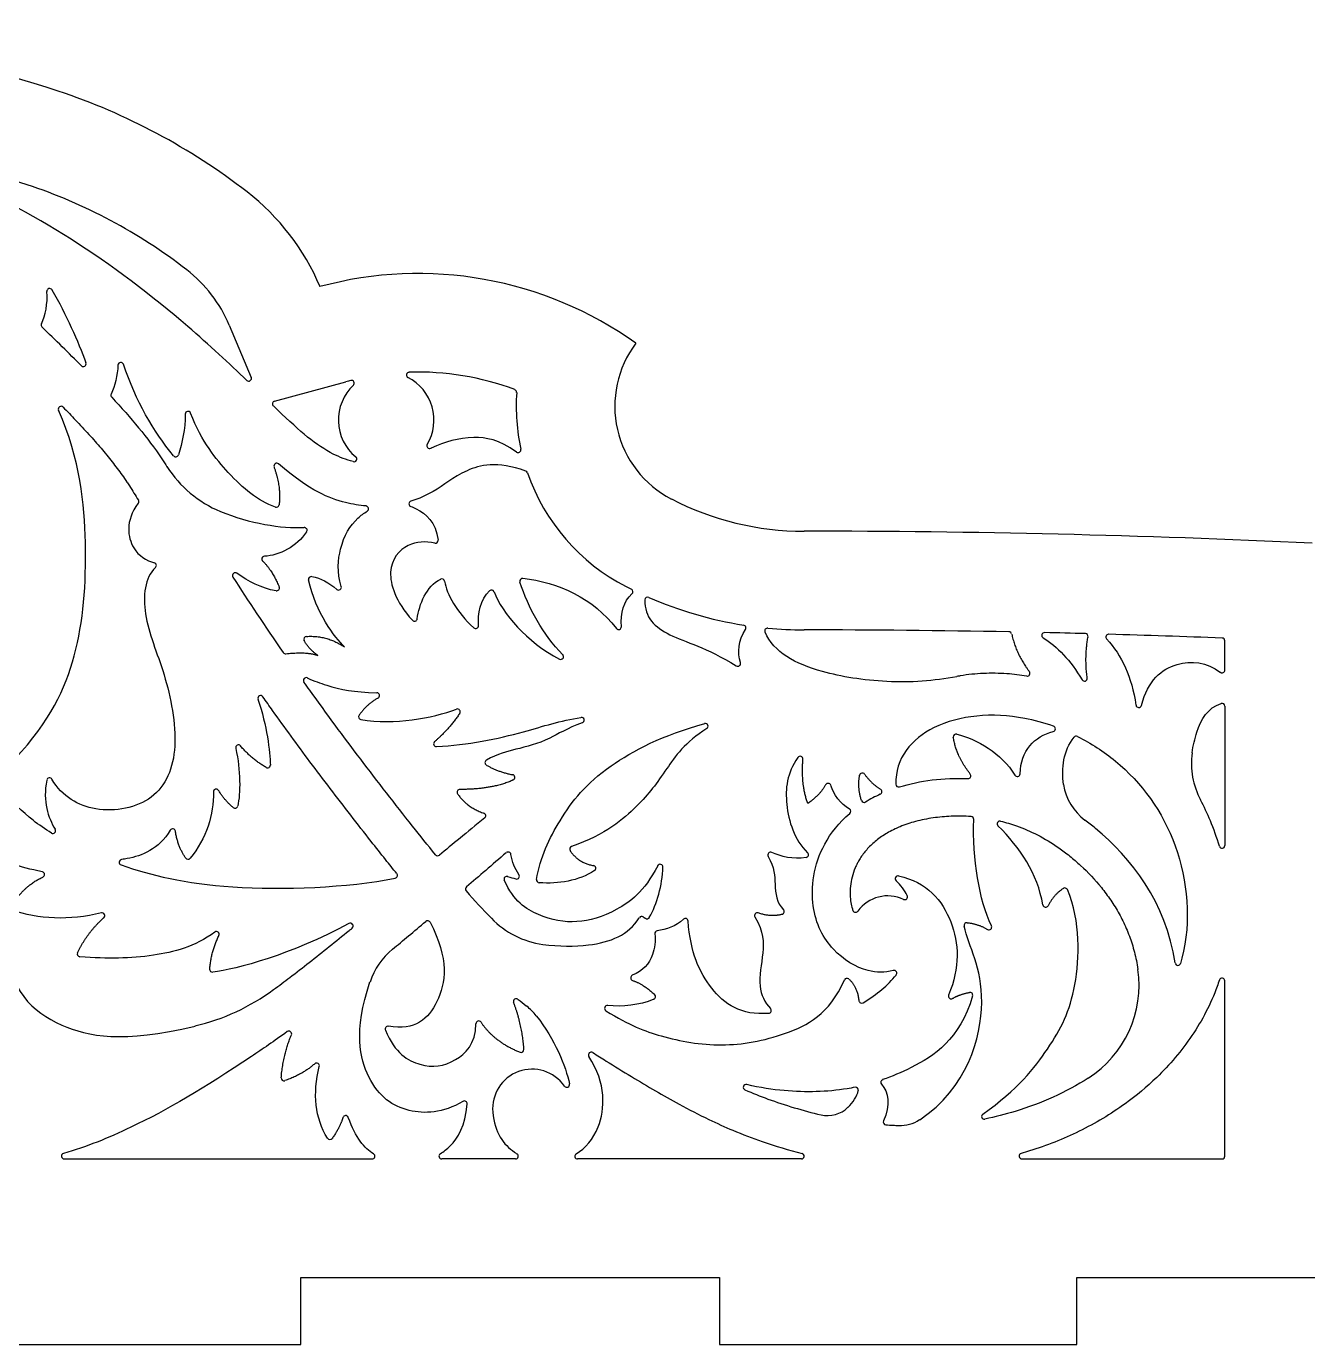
# Model space of a CAD drawing. Header units: millimetres. Extents: x -254 to 403, y -359 to 324.
# Drawn here: x 32.9 to 147.7, y 205.5 to 323.6 of the extents above; entities that cross this region are included whole.
import ezdxf

# ---------------------------------------------------------------- set-up
doc = ezdxf.new("R2010")
doc.units = ezdxf.units.MM
doc.header["$MEASUREMENT"] = 0
doc.layers.add('Layer 03', color=5, linetype='Continuous')

msp = doc.modelspace()

# ---------------------------------------------------------------- linework, layer by layer
at = {"layer": 'Layer 03'}
for p, q in [((51.07, 296.83), (53.05, 292.15)), ((55.13, 290.01), (61.53, 291.75)), ((140.25, 265.93), (140.25, 268.55)), ((140.25, 262.7), (140.25, 250.22)), ((140.25, 222.4), (140.25, 238.1)), ((36.3, 222.15), (63.87, 222.15)), ((76.72, 222.15), (70.11, 222.15)), ((102.32, 222.15), (82.28, 222.15)), ((122.07, 222.15), (140, 222.15)), ((57.5, 205.52), (57.5, 211.52)), ((57.5, 211.52), (95, 211.52)), ((95, 211.52), (95, 205.52)), ((127, 211.52), (171.38, 211.52)), ((127, 205.52), (127, 211.52)), ((25.5, 205.52), (57.5, 205.52)), ((95, 205.52), (127, 205.52))]:
    msp.add_line(p, q, dxfattribs=at)
for centre, radius, start, end in [((0, 210.51), 113.07, 71.5628, 90), ((17.67, 263.51), 57.21, 52.2804, 71.5628), ((0, 210.51), 104.24, 71.5628, 77.6471), ((17.67, 263.51), 48.38, 52.2804, 71.5628), ((39.73, 292.03), 21.15, 22.9345, 52.2804), ((39.73, 292.03), 12.32, 22.9345, 52.2804), ((68, 267.94), 33.51, 54.4311, 105.217), ((34.99, 299.86), 0.249, 29.8406, 184.7158), ((34.47, 296.84), 0.249, 153.8432, 225.989), ((94.97, 289.57), 9.36, 143.0316, 242.6816), ((38.01, 293.36), 0.249, 224.8033, 20.2657), ((41.36, 293.24), 0.249, 18.8406, 176.9269), ((52.82, 292.06), 0.249, 226.285, 22.9345), ((68, 267.94), 24.68, 104.1409, 105.217), ((62.03, 291.63), 0.249, 313.173, 104.1409), ((67.2, 292.35), 0.249, 91.8947, 242.8626), ((65.13, 288.33), 4.28, 329.2809, 62.8626), ((68, 267.94), 24.68, 69.4585, 91.8947), ((40.73, 290.54), 0.249, 154.9901, 223.0223), ((65.13, 288.33), 4.28, 133.173, 230.4353), ((76.57, 290.81), 0.249, 356.1243, 69.4585), ((94.97, 289.57), 18.19, 176.1243, 192.248), ((36.01, 289.31), 0.249, 44.2834, 203.6734), ((55.2, 289.77), 0.249, 105.217, 226.1839), ((47.38, 288.86), 0.249, 21.7833, 180.3165), ((69.02, 286.02), 0.249, 149.2809, 294.5658), ((46.28, 285.28), 0.249, 219.1688, 342.8117), ((62.25, 284.84), 0.249, 254.6719, 50.4353), ((76.95, 285.66), 0.249, 233.7347, 12.248), ((54.31, 289.81), 10.47, 212.713, 247.3835), ((55.33, 284.21), 0.249, 49.2246, 199.0252), ((77.56, 283.51), 0.249, 19.1733, 69.8556), ((94.97, 289.57), 18.19, 199.1733, 242.6816), ((42.73, 281.02), 0.249, 322.9902, 31.271), ((67.42, 280.82), 0.249, 107.394, 249.6521), ((102.56, 304.26), 25.89, 242.6816, 270), ((55.29, 280.76), 0.249, 250.0279, 351.7905), ((63.31, 280.38), 0.249, 301.3297, 84.6551), ((57.8, 278.45), 0.249, 326.7114, 92.4592), ((69.54, 277.53), 0.249, 256.328, 7.2464), ((102.56, -686.53), 964.9, 87.2969, 90), ((44.3, 275.3), 0.249, 312.2519, 74.2754), ((54.24, 275.88), 0.249, 92.1222, 226.0081), ((51.62, 274.4), 0.249, 54.404, 212.4122), ((58.42, 274.06), 0.249, 80.0592, 192.2655), ((70.12, 273.85), 0.249, 9.533, 116.026), ((77.35, 273.9), 0.249, 84.0216, 198.1803), ((55.32, 273.28), 0.249, 260.3113, 22.7858), ((60.87, 273.35), 0.249, 228.4338, 17.2847), ((74.56, 272.86), 0.249, 20.652, 132.4473), ((102.56, 304.26), 34.72, 242.6816, 243.5446), ((86.98, 272.95), 0.249, 310.5579, 63.5446), ((88.55, 272.21), 0.249, 66.3926, 177.6355), ((102.56, 304.26), 34.72, 246.3926, 261.0419), ((67.67, 270.56), 0.249, 221.422, 351.9652), ((73.15, 269.91), 0.249, 228.111, 3.6478), ((85.95, 269.81), 0.249, 217.129, 3.4946), ((97.11, 269.71), 0.249, 324.0323, 81.0419), ((99.29, 269.44), 0.249, 84.6407, 203.3713), ((102.56, 304.26), 34.72, 264.6407, 270), ((102.56, -686.53), 956.06, 88.8998, 90), ((120.91, 269.11), 0.249, 12.6415, 88.8998), ((124.1, 269.04), 0.249, 88.7085, 237.7141), ((102.56, -686.53), 956.06, 88.48981, 88.70853), ((127.75, 268.95), 0.249, 349.3623, 88.4898), ((58, 268.7), 0.249, 93.0636, 205.8301), ((129.84, 268.89), 0.249, 88.3647, 222.8455), ((102.56, -686.53), 956.06, 87.75517, 88.36466), ((140, 268.55), 0.249, 0, 87.7552), ((56.12, 267.64), 0.249, 214.6894, 276.6944), ((80.77, 267.14), 0.249, 242.6387, 44.9072), ((96.62, 266.53), 0.249, 238.4337, 16.6776), ((122.55, 265.64), 0.249, 260.8523, 37.8646), ((140, 265.93), 0.249, 232.2475, 360), ((57.97, 265.01), 0.249, 65.1311, 215.4132), ((111.17, 292.82), 27.92, 267.5708, 280.4941), ((127.68, 265.19), 0.249, 210.4981, 7.361), ((53.89, 263.4), 0.249, 35.1816, 198.5185), ((64.29, 263.65), 0.249, 299.2218, 88.6683), ((71.52, 262.2), 0.249, 327.0789, 110.6696), ((132.54, 262.83), 0.249, 188.7545, 345.6186), ((140, 262.7), 0.249, 0, 106.9779), ((62.91, 261.75), 0.249, 145.4916, 260.935), ((82.62, 261.45), 0.249, 289.7611, 98.4236), ((93.72, 260.9), 0.249, 301.5361, 105.2127), ((116.17, 259.96), 0.249, 74.8035, 189.1603), ((124.82, 260.68), 0.249, 284.3428, 70.5535), ((126.94, 259.77), 0.249, 63.1919, 141.1387), ((51.9, 258.98), 0.249, 39.7893, 192.763), ((69.63, 259.34), 0.249, 130.7694, 272.6847), ((54.51, 257.43), 0.249, 240.2203, 1.6382), ((74.23, 257.65), 0.249, 118.3037, 239.1562), ((102.21, 257.96), 0.249, 355.8041, 145.1595), ((144.15, 257.56), 6.89, 172.0733, 208.1212), ((34.98, 256.04), 0.249, 30.4504, 168.6807), ((76.41, 256.32), 0.249, 295.1688, 79.407), ((107.78, 256.46), 0.249, 35.5507, 169.9646), ((117.25, 256.46), 0.249, 267.4698, 38.1223), ((121.66, 256.65), 0.249, 211.3214, 357.911), ((49.91, 255.02), 0.249, 32.0803, 181.6366), ((71.74, 254.99), 0.249, 90.1049, 212.6886), ((104.71, 255.54), 0.249, 17.7768, 150.8397), ((109.28, 255.05), 0.249, 294.7127, 58.9005), ((111.03, 255.71), 0.249, 182.0261, 287.1876), ((130.59, 256.38), 4.83, 188.2514, 233.5911), ((107.94, 254.33), 0.249, 196.8457, 301.653), ((51.59, 253.81), 0.249, 231.3734, 347.577), ((73.8, 252.88), 0.249, 309.0307, 71.064), ((106.5, 253.28), 0.249, 310.5213, 58.8532), ((117.51, 252.56), 0.249, 358.2118, 85.9641), ((35.28, 251.55), 0.249, 237.9445, 31.626), ((46.01, 251.46), 0.249, 9.0054, 148.7154), ((120.11, 252.16), 0.249, 76.3042, 225.0311), ((69.75, 249.55), 0.249, 219.2045, 309.7359), ((76.06, 249.39), 0.249, 8.4011, 130.8657), ((81.82, 249.9), 0.249, 109.2929, 213.511), ((99.57, 249.37), 0.249, 65.0998, 209.7063), ((102.71, 249.39), 0.249, 279.9864, 45.3656), ((140, 250.22), 0.249, 196.2578, 360), ((41.47, 248.72), 0.249, 96.9427, 250.9911), ((47.38, 249.24), 0.249, 214.9783, 320.449), ((83.66, 248.18), 0.249, 302.4924, 79.7422), ((89.67, 248.29), 0.249, 357.2653, 152.5232), ((34.29, 247.62), 0.249, 292.7244, 78.8082), ((65.89, 247.54), 0.249, 281.4487, 38.9145), ((75.94, 247.21), 0.249, 72.2246, 203.621), ((76.82, 247.47), 0.249, 255.7514, 35.0643), ((78.85, 247.14), 0.249, 171.1895, 265.7899), ((110.98, 247.25), 0.249, 77.8469, 226.3066), ((72.48, 246.32), 0.249, 130.5295, 221.441), ((110.06, 242.39), 3.32, 64.7398, 143.8913), ((111.58, 245.62), 0.249, 244.7398, 26.9306), ((125.92, 246.17), 0.249, 22.8741, 123.3716), ((100.54, 244.3), 0.249, 285.6833, 45.0266), ((107.17, 244.49), 0.249, 200.4973, 323.8913), ((124.2, 244.94), 0.249, 189.4456, 333.5205), ((39.68, 243.94), 0.249, 311.4599, 103.8212), ((61.92, 243.02), 0.249, 309.2545, 118.2203), ((68.85, 243.23), 0.249, 27.7126, 130.0634), ((80.25, 249.23), 7.94, 224.1507, 262.068), ((88.02, 243.62), 0.249, 60.2577, 148.5406), ((88.49, 243.91), 0.249, 234.5045, 329.4148), ((91.93, 243.44), 0.249, 4.2828, 133.2174), ((98.37, 243.95), 0.249, 71.4024, 211.1073), ((117.15, 243.06), 0.249, 83.3245, 191.5242), ((49.93, 242.27), 0.249, 333.9356, 127.004), ((89.45, 242.34), 0.249, 97.5065, 189.3971), ((119.12, 242.92), 0.249, 239.4398, 25.4713), ((69.82, 235.94), 6.47, 129.5324, 161.4759), ((37.71, 240.51), 0.249, 154.2313, 265.5609), ((136.05, 239.73), 0.249, 188.5265, 343.4521), ((49.57, 239.13), 0.249, 175.0728, 276.8988), ((87.28, 238.37), 0.249, 113.9591, 251.7587), ((110.62, 238.78), 0.249, 321.6627, 104.9179), ((122.69, 237.71), 9.88, 302.6441, 8.2617), ((43.56, 252.87), 19.33, 283.286, 306.4674), ((106.4, 238.08), 0.249, 49.125, 156.2985), ((140, 238.1), 0.249, 360, 162.0794), ((76.78, 236.25), 0.249, 51.2218, 200.7581), ((89.01, 236.68), 0.249, 292.5601, 46.2146), ((107.72, 236.35), 0.249, 186.2586, 301.1509), ((115.74, 236.73), 0.249, 157.353, 300.4828), ((117.42, 236.82), 0.249, 343.2943, 100.6772), ((74.64, 231.86), 5.02, 38.2846, 52.1557), ((84.95, 235.64), 0.249, 85.1335, 238.4528), ((99.38, 235.44), 0.249, 275.2635, 44.8275), ((65.29, 233.78), 0.249, 80.8531, 201.9364), ((73.42, 234.26), 0.249, 33.5217, 179.2404), ((56.42, 233.35), 0.249, 337.0642, 125.8499), ((77.22, 231.94), 0.249, 248.5071, 3.8195), ((83.5, 231.47), 0.249, 57.2509, 213.1967), ((58.9, 230.49), 0.249, 346.1546, 131.5867), ((55.98, 229.39), 0.249, 174.9702, 289.5461), ((78.2, 226.66), 3.53, 34.8785, 185.1966), ((109.69, 229.01), 0.249, 109.3059, 222.3084), ((81.31, 228.82), 0.249, 214.8785, 11.2103), ((97.37, 228.57), 0.249, 76.5032, 246.5813), ((107.18, 228.32), 0.249, 347.6112, 101.3916), ((72.13, 227.09), 0.249, 355.6268, 120.3952), ((104.67, 228.65), 2.61, 256.9792, 313.9771), ((61.5, 225.79), 0.249, 19.557, 163.1613), ((109.91, 225.46), 0.249, 155.5536, 265.7168), ((111.17, 228.28), 3.14, 267.5881, 303.6841), ((118.71, 225.97), 0.249, 124.8196, 281.3815), ((60.09, 224.13), 0.249, 211.8739, 324.9924), ((36.3, 222.4), 0.249, 105.8348, 270), ((63.87, 222.4), 0.249, 270, 58.4655), ((70.11, 222.4), 0.249, 121.0123, 270), ((76.72, 222.4), 0.249, 270, 58.3321), ((82.28, 222.4), 0.249, 121.4246, 270), ((102.32, 222.4), 0.249, 270, 75.8392), ((122.07, 222.4), 0.249, 105.8483, 270), ((140, 222.4), 0.249, 270, 0)]:
    msp.add_arc(centre, radius, start, end, dxfattribs=at)
for points, knots in [([(52.65, 291.88), (51.08, 293.37), (46.35, 297.81), (36.9, 304.97), (28.19, 309.45), (23.49, 311.37), (22.16, 311.86)], [464.744344, 464.744344, 464.744344, 464.744344, 469.767958, 478.059149, 486.35034, 489.721095, 489.721095, 489.721095, 489.721095]), ([(36.19, 289.49), (36.57, 289.1), (37.35, 288.29), (38.49, 287.07), (39.59, 285.82), (40.58, 284.61), (41.34, 283.59), (41.85, 282.87), (42.2, 282.34), (42.54, 281.8), (42.81, 281.37), (42.94, 281.15)], [1062.286489, 1062.286489, 1062.286489, 1062.286489, 1063.898378, 1065.673692, 1067.329295, 1068.897143, 1070.408947, 1071.155837, 1071.54752, 1072.32776, 1073.079782, 1073.079782, 1073.079782, 1073.079782]), ([(40.55, 290.37), (42.29, 288.5), (43.92, 286.57), (45.35, 284.39), (45.5, 284.15)], [1050.98462, 1050.98462, 1050.98462, 1050.98462, 1060.358718, 1061.487931, 1061.487931, 1061.487931, 1061.487931]), ([(62.18, 284.6), (61.57, 284.76), (59.35, 285.62), (57.4, 287.32), (55.16, 289.47), (55.03, 289.59)], [174.295406, 174.295406, 174.295406, 174.295406, 177.384777, 185.675969, 186.182456, 186.182456, 186.182456, 186.182456]), ([(31.91, 258.01), (35.05, 261.37), (37.77, 267.18), (38.51, 276.51), (37.75, 284.74), (35.79, 289.21)], [1027.372091, 1027.372091, 1027.372091, 1027.372091, 1038.869037, 1050.751873, 1061.591019, 1061.591019, 1061.591019, 1061.591019]), ([(55.21, 280.52), (53.59, 281.11), (51.29, 283.06), (48.65, 286.34), (47.61, 288.95)], [1019.352538, 1019.352538, 1019.352538, 1019.352538, 1026.245304, 1032.041227, 1032.041227, 1032.041227, 1032.041227]), ([(76.8, 285.46), (75.24, 286.6), (72.44, 287.01), (70.38, 286.36), (69.14, 285.8), (69.13, 285.79)], [271.864198, 271.864198, 271.864198, 271.864198, 278.05913, 286.350321, 286.462752, 286.462752, 286.462752, 286.462752]), ([(77.64, 283.75), (75.05, 284.7), (71.75, 283.84), (69.9, 282.09), (68.07, 281.28), (67.35, 281.06)], [661.983464, 661.983464, 661.983464, 661.983464, 666.749088, 672.180704, 675.365207, 675.365207, 675.365207, 675.365207]), ([(63.33, 280.63), (62.75, 280.68), (60.76, 281.02), (58.34, 281.94), (55.49, 284.4)], [1125.496275, 1125.496275, 1125.496275, 1125.496275, 1127.702678, 1132.701447, 1132.701447, 1132.701447, 1132.701447]), ([(42.93, 280.87), (41.72, 279.28), (42.19, 276.59), (43.64, 275.74), (44.37, 275.54)], [1073.377713, 1073.377713, 1073.377713, 1073.377713, 1077.22663, 1080.427127, 1080.427127, 1080.427127, 1080.427127]), ([(61.1, 273.42), (60.71, 274.7), (60.95, 277.34), (62.1, 279.2), (63.14, 279.99), (63.44, 280.17)], [1116.928438, 1116.928438, 1116.928438, 1116.928438, 1119.76238, 1123.502667, 1124.8709, 1124.8709, 1124.8709, 1124.8709]), ([(67.33, 280.59), (67.49, 280.53), (68.53, 280.08), (69.58, 279.21), (69.79, 277.56)], [675.985926, 675.985926, 675.985926, 675.985926, 676.633803, 680.121617, 680.121617, 680.121617, 680.121617]), ([(69.48, 277.29), (68.68, 277.49), (66.88, 277.39), (64.96, 275.16), (65.95, 272.13), (67.48, 270.39)], [680.60559, 680.60559, 680.60559, 680.60559, 684.146775, 688.195195, 691.950436, 691.950436, 691.950436, 691.950436]), ([(44.47, 275.11), (43.49, 274.22), (43.17, 270.65), (45.39, 265.87), (46.77, 258.74), (44.7, 253.95), (39.16, 252.87), (36.12, 254.59), (35.19, 256.16)], [1080.959555, 1080.959555, 1080.959555, 1080.959555, 1086.151652, 1092.021548, 1097.891444, 1103.76134, 1109.631235, 1114.894214, 1114.894214, 1114.894214, 1114.894214]), ([(88.31, 272.22), (88.24, 270.65), (90.27, 268.79), (93.79, 267.98), (96.49, 266.32)], [-106.684842, -106.684842, -106.684842, -106.684842, -101.072158, -95.023946, -95.023946, -95.023946, -95.023946]), ([(109.99, 264.92), (107.83, 265.02), (103.09, 265.78), (99.85, 267.52), (99.07, 269.34)], [421.361284, 421.361284, 421.361284, 421.361284, 426.937463, 435.06324, 435.06324, 435.06324, 435.06324]), ([(122.51, 265.39), (121.92, 265.49), (120.63, 265.64), (118.63, 265.67), (117.14, 265.52), (116.36, 265.38), (116.26, 265.36)], [461.73269, 461.73269, 461.73269, 461.73269, 463.541106, 465.645019, 467.736756, 468.040331, 468.040331, 468.040331, 468.040331]), ([(132.78, 262.77), (133.36, 265.01), (135.65, 266.92), (138.63, 266.68), (139.85, 265.73)], [-2540.113555, -2540.113555, -2540.113555, -2540.113555, -2534.832801, -2530.147259, -2530.147259, -2530.147259, -2530.147259]), ([(69.55, 249.39), (68.86, 250.24), (65.06, 255), (61.12, 260.16), (57.94, 264.62), (57.77, 264.86)], [711.918528, 711.918528, 711.918528, 711.918528, 714.491503, 726.182908, 726.851802, 726.851802, 726.851802, 726.851802]), ([(58.07, 265.23), (58.66, 264.96), (60.54, 264.3), (62.25, 263.95), (64.29, 263.9)], [727.507532, 727.507532, 727.507532, 727.507532, 729.637994, 734.412932, 734.412932, 734.412932, 734.412932]), ([(66.08, 247.7), (65.75, 248.12), (64.98, 249.08), (63.6, 250.82), (61.33, 253.73), (58.36, 257.62), (55.77, 261.18), (54.38, 263.13), (54.09, 263.54)], [611.248336, 611.248336, 611.248336, 611.248336, 612.864397, 614.946931, 617.938568, 623.99006, 629.685444, 631.199985, 631.199985, 631.199985, 631.199985]), ([(124.9, 260.91), (124.05, 261.21), (120.3, 262.23), (113.81, 261.67), (110.7, 258.04), (110.79, 255.7)], [405.34716, 405.34716, 405.34716, 405.34716, 408.832949, 420.524355, 431.082177, 431.082177, 431.082177, 431.082177]), ([(137.32, 258.52), (137.41, 259.16), (137.83, 260.97), (138.71, 262.57), (139.93, 262.94)], [221.693601, 221.693601, 221.693601, 221.693601, 223.760172, 227.706007, 227.706007, 227.706007, 227.706007]), ([(69.64, 259.09), (72.44, 259.22), (77.2, 260.21), (80.73, 261.42), (82.58, 261.69)], [751.47747, 751.47747, 751.47747, 751.47747, 759.115877, 765.008214, 765.008214, 765.008214, 765.008214]), ([(82.7, 261.21), (81.31, 260.71), (79.4, 259.47), (76.77, 258.85), (75.15, 258.43), (74.11, 257.87)], [765.744143, 765.744143, 765.744143, 765.744143, 768.558165, 772.657578, 776.340758, 776.340758, 776.340758, 776.340758]), ([(78.6, 247.18), (78.9, 249.13), (80.77, 252.96), (84.03, 257.03), (89.92, 260.13), (93.66, 261.14)], [383.090146, 383.090146, 383.090146, 383.090146, 390.314575, 398.736396, 405.914114, 405.914114, 405.914114, 405.914114]), ([(93.85, 260.69), (91.89, 259.49), (89.86, 256.48), (88.07, 254.01), (84.79, 251.2), (81.74, 250.13)], [355.733511, 355.733511, 355.733511, 355.733511, 360.749316, 367.118014, 373.294476, 373.294476, 373.294476, 373.294476]), ([(127.06, 259.99), (128.26, 259.38), (131.98, 256.97), (136.55, 250.74), (137.29, 243.27), (136.33, 239.81), (136.28, 239.66)], [327.051364, 327.051364, 327.051364, 327.051364, 332.232641, 343.924046, 355.615451, 356.156774, 356.156774, 356.156774, 356.156774]), ([(35.15, 251.33), (34.58, 251.69), (31.99, 253.49), (29.85, 255.98), (28.9, 258.19)], [1120.093297, 1120.093297, 1120.093297, 1120.093297, 1122.78515, 1132.889866, 1132.889866, 1132.889866, 1132.889866]), ([(102, 258.1), (101.02, 256.69), (100.7, 253.9), (101.68, 250.76), (102.88, 249.57)], [1250.942633, 1250.942633, 1250.942633, 1250.942633, 1255.69567, 1260.751906, 1260.751906, 1260.751906, 1260.751906]), ([(139.76, 250.15), (139.53, 250.93), (139.04, 252.35), (138.39, 253.71), (138.07, 254.31)], [212.820245, 212.820245, 212.820245, 212.820245, 215.259328, 217.338812, 217.338812, 217.338812, 217.338812]), ([(110.55, 239.02), (109.8, 238.82), (107.93, 238.86), (104.99, 240.64), (102.91, 244.42), (103.54, 249.58), (105.7, 252.27), (106.66, 253.09)], [1206.696541, 1206.696541, 1206.696541, 1206.696541, 1211.950675, 1219.788246, 1227.625817, 1235.463388, 1239.651976, 1239.651976, 1239.651976, 1239.651976]), ([(117.53, 252.81), (116.93, 252.85), (115.79, 252.87), (114.12, 252.72), (112.59, 252.41), (111.46, 252.04), (110.66, 251.69), (109.97, 251.33), (109.16, 250.8), (108.34, 250.07), (107.8, 249.42), (107.49, 248.92), (107.3, 248.57), (107.07, 248.09), (106.85, 247.41), (106.7, 246.59), (106.67, 245.82), (106.73, 245.14), (106.84, 244.68), (106.92, 244.45), (106.94, 244.41)], [854.988741, 854.988741, 854.988741, 854.988741, 856.792706, 858.40862, 860.030993, 861.503599, 861.994152, 862.640981, 863.840047, 864.927895, 865.918514, 866.3806, 866.687809, 867.127862, 867.995298, 868.835439, 869.620356, 870.30718, 870.882821, 871.037411, 871.037411, 871.037411, 871.037411]), ([(45.8, 251.59), (44.76, 249.89), (43.02, 249.2), (41.6, 248.99), (41.44, 248.97)], [585.040478, 585.040478, 585.040478, 585.040478, 589.330915, 589.89836, 589.89836, 589.89836, 589.89836]), ([(120.17, 252.41), (120.65, 252.29), (121.77, 251.95), (123.54, 251.19), (125.11, 250.23), (126.38, 249.27), (127.7, 248.14), (128.94, 246.82), (130.05, 245.33), (130.8, 244.11), (131.45, 242.8), (131.97, 241.4), (132.29, 240.16), (132.43, 239.39), (132.46, 239.13)], [471.222447, 471.222447, 471.222447, 471.222447, 472.708142, 474.762782, 477.01165, 478.236255, 479.532354, 482.260365, 483.671297, 485.107116, 486.56981, 488.068489, 489.618524, 490.417558, 490.417558, 490.417558, 490.417558]), ([(135.8, 239.7), (134.99, 245.12), (131.53, 249.53), (128.04, 252.26), (127.72, 252.49)], [356.832765, 356.832765, 356.832765, 356.832765, 364.189647, 364.9196, 364.9196, 364.9196, 364.9196]), ([(99.35, 249.25), (99.92, 248.25), (99.93, 246.64), (100.09, 245.1), (100.72, 244.47)], [1264.951309, 1264.951309, 1264.951309, 1264.951309, 1267.628683, 1270.680293, 1270.680293, 1270.680293, 1270.680293]), ([(41.39, 248.48), (44.04, 247.57), (50.3, 246.01), (61.7, 246.44), (65.94, 247.3)], [590.570522, 590.570522, 590.570522, 590.570522, 600.425592, 610.735795, 610.735795, 610.735795, 610.735795]), ([(89.45, 248.41), (88.23, 246.05), (85.5, 244.1), (82.22, 243.14), (78.91, 243.69), (76.52, 245.25), (75.71, 247.11)], [415.249074, 415.249074, 415.249074, 415.249074, 419.569145, 424.438709, 429.308273, 433.787281, 433.787281, 433.787281, 433.787281]), ([(111.03, 247.5), (113.57, 246.95), (116.33, 243.66), (116.54, 239.32), (115.51, 236.83)], [785.647699, 785.647699, 785.647699, 785.647699, 793.084695, 800.440618, 800.440618, 800.440618, 800.440618]), ([(118.56, 226.17), (121.7, 228.35), (124.9, 232.47), (127.12, 236.79), (127.36, 243.41), (126.15, 246.27)], [433.537835, 433.537835, 433.537835, 433.537835, 441.37702, 450.0015, 458.367337, 458.367337, 458.367337, 458.367337]), ([(69.07, 243.35), (70.79, 240.07), (70.15, 235.73), (67.73, 233.64), (65.33, 234.03)], [826.579896, 826.579896, 826.579896, 826.579896, 833.710611, 840.636288, 840.636288, 840.636288, 840.636288]), ([(79.16, 241.37), (80.62, 241.17), (84.19, 241.14), (86.86, 242.21), (87.8, 243.75)], [447.713937, 447.713937, 447.713937, 447.713937, 451.717029, 458.000736, 458.000736, 458.000736, 458.000736]), ([(99.41, 235.19), (96.89, 234.96), (93.93, 237.12), (92.39, 240.63), (92.18, 243.46)], [1284.062512, 1284.062512, 1284.062512, 1284.062512, 1290.683798, 1297.337094, 1297.337094, 1297.337094, 1297.337094]), ([(98.16, 243.82), (98.96, 242.5), (98.97, 240.42), (98.31, 237.75), (99.02, 236.16), (99.56, 235.61)], [1274.227668, 1274.227668, 1274.227668, 1274.227668, 1277.213777, 1280.684049, 1283.497182, 1283.497182, 1283.497182, 1283.497182]), ([(49.78, 242.47), (47.99, 241.12), (43.81, 240.11), (40.25, 240.06), (37.69, 240.26)], [1189.843471, 1189.843471, 1189.843471, 1189.843471, 1195.853074, 1202.977391, 1202.977391, 1202.977391, 1202.977391]), ([(55.05, 237.32), (55.54, 237.68), (56.61, 238.48), (58.87, 240.23), (60.72, 241.71), (61.99, 242.75), (62.08, 242.83)], [1162.136312, 1162.136312, 1162.136312, 1162.136312, 1163.958643, 1166.157955, 1170.74046, 1171.095414, 1171.095414, 1171.095414, 1171.095414]), ([(89.2, 242.3), (89.3, 241.67), (88.98, 239.89), (88.17, 239.04), (87.18, 238.6)], [1300.950495, 1300.950495, 1300.950495, 1300.950495, 1303.000847, 1306.415799, 1306.415799, 1306.415799, 1306.415799]), ([(112.92, 225.66), (117.18, 228.51), (119.72, 237.56), (117.29, 241.15), (116.91, 243.01)], [821.318584, 821.318584, 821.318584, 821.318584, 831.524545, 841.821593, 841.821593, 841.821593, 841.821593]), ([(30.84, 241.75), (31.45, 237.18), (35.03, 233.76), (41.45, 232.51), (48.01, 234.05)], [1129.107874, 1129.107874, 1129.107874, 1129.107874, 1142.559657, 1154.284287, 1154.284287, 1154.284287, 1154.284287]), ([(72.01, 227.3), (70.19, 226.24), (66.83, 226.08), (63.43, 228.42), (62.19, 233.54), (63.68, 238)], [903.638201, 903.638201, 903.638201, 903.638201, 910.569095, 918.004213, 924.58217, 924.58217, 924.58217, 924.58217]), ([(84.82, 235.42), (86.92, 234.13), (89.86, 232.96), (95.15, 232.04), (100.77, 233.04), (104.82, 235.1), (106.18, 238.18)], [1314.847686, 1314.847686, 1314.847686, 1314.847686, 1320.566657, 1327.127261, 1333.687865, 1340.053876, 1340.053876, 1340.053876, 1340.053876]), ([(139.76, 238.18), (139.7, 237.99), (139.36, 237), (138.61, 235.3), (137.34, 233.17), (135.85, 231.21), (133.89, 229.12), (131.09, 226.79), (127.27, 224.52), (124.04, 223.24), (122.26, 222.71), (122.01, 222.64)], [312.978384, 312.978384, 312.978384, 312.978384, 313.588947, 316.099155, 318.581535, 321.050263, 323.50297, 327.195021, 332.013218, 336.818205, 337.617907, 337.617907, 337.617907, 337.617907]), ([(76.94, 236.44), (77.18, 236.25), (77.44, 236.05), (77.7, 235.84), (77.72, 235.83)], [864.748867, 864.748867, 864.748867, 864.748867, 865.671228, 865.751958, 865.751958, 865.751958, 865.751958]), ([(117.66, 236.75), (116.49, 232.83), (113.17, 230.7), (110.42, 229.53), (109.6, 229.25)], [803.229934, 803.229934, 803.229934, 803.229934, 810.184177, 813.256096, 813.256096, 813.256096, 813.256096]), ([(65.06, 233.69), (65.91, 231.6), (68.35, 230.2), (71.15, 230.52), (73.15, 232.45), (73.17, 234.26)], [841.164613, 841.164613, 841.164613, 841.164613, 845.436081, 849.981434, 853.79501, 853.79501, 853.79501, 853.79501]), ([(56.27, 233.55), (55.09, 232.7), (49.61, 228.93), (43.43, 225.32), (38.25, 223.21), (36.24, 222.64)], [569.662191, 569.662191, 569.662191, 569.662191, 572.090445, 582.574742, 589.113073, 589.113073, 589.113073, 589.113073]), ([(83.63, 231.68), (84.03, 231.42), (85.18, 230.7), (87.05, 229.55), (89.22, 228.25), (91.53, 226.95), (93.83, 225.76), (96.32, 224.63), (99.09, 223.57), (101.18, 222.95), (102.38, 222.64)], [469.075041, 469.075041, 469.075041, 469.075041, 470.502297, 473.166122, 475.687247, 478.12408, 481.138394, 483.513307, 486.336592, 490.067343, 490.067343, 490.067343, 490.067343]), ([(82.15, 222.61), (82.96, 223.11), (84.65, 224.95), (84.87, 228.92), (83.29, 231.33)], [458.44307, 458.44307, 458.44307, 458.44307, 462.62324, 468.394599, 468.394599, 468.394599, 468.394599]), ([(128.02, 229.39), (126.01, 228.11), (122.95, 226.73), (119.67, 225.91), (118.76, 225.72)], [501.776611, 501.776611, 501.776611, 501.776611, 509.627244, 512.633791, 512.633791, 512.633791, 512.633791]), ([(97.27, 228.34), (97.95, 228.05), (100.13, 227.17), (102.46, 226.48), (104.08, 226.1)], [188.787752, 188.787752, 188.787752, 188.787752, 191.102534, 196.180671, 196.180671, 196.180671, 196.180671]), ([(107.13, 228.57), (106.9, 228.52), (104.84, 228.15), (101.73, 228.07), (98.63, 228.52), (97.43, 228.81)], [176.05251, 176.05251, 176.05251, 176.05251, 176.971837, 184.145305, 188.045647, 188.045647, 188.045647, 188.045647]), ([(69.98, 222.61), (70.28, 222.8), (71.28, 223.58), (72.23, 225.08), (72.38, 227.07)], [897.059016, 897.059016, 897.059016, 897.059016, 898.836486, 903.093796, 903.093796, 903.093796, 903.093796]), ([(74.68, 226.34), (74.85, 224.47), (75.72, 223.35), (76.77, 222.66), (76.85, 222.61)], [883.314957, 883.314957, 883.314957, 883.314957, 888.683712, 889.125094, 889.125094, 889.125094, 889.125094]), ([(109.89, 225.21), (110.1, 225.19), (110.48, 225.17), (110.87, 225.15), (111.04, 225.14)], [818.147772, 818.147772, 818.147772, 818.147772, 818.794065, 819.331971, 819.331971, 819.331971, 819.331971])]:
    msp.add_open_spline(points, degree=3, knots=knots, dxfattribs=at)
for points, degree in [([(35.2, 299.98), (36.47, 297.78), (37.52, 295.4), (38.24, 293.45)], 3), ([(34.25, 296.95), (34.62, 297.72), (34.83, 298.73), (34.74, 299.84)], 3), ([(37.83, 293.18), (36.73, 294.3), (35.54, 295.46), (34.3, 296.66)], 3), ([(41.11, 293.25), (41.06, 292.31), (40.86, 291.4), (40.51, 290.65)], 3), ([(46.08, 285.12), (44.25, 287.37), (42.74, 289.97), (41.6, 293.32)], 3), ([(47.13, 288.86), (47.14, 287.49), (46.86, 286.31), (46.52, 285.2)], 3), ([(55.09, 284.13), (55.75, 282.21), (55.54, 280.72)], 2), ([(50.28, 280.15), (52.88, 279.06), (55.77, 278.61), (57.79, 278.7)], 3), ([(58, 278.31), (57.14, 277), (55.55, 276.18), (54.23, 276.13)], 3), ([(54.06, 275.71), (54.92, 274.88), (55.55, 273.37)], 2), ([(51.41, 274.26), (52.75, 272.16), (54.29, 269.84), (55.92, 267.5)], 3), ([(55.28, 273.03), (53.94, 273.26), (52.79, 273.87), (51.77, 274.6)], 3), ([(61.39, 268), (60.52, 268.89), (58.83, 271.02), (58.18, 274.01)], 3), ([(58.47, 274.31), (59.27, 274.17), (60, 273.78), (60.7, 273.16)], 3), ([(67.91, 270.52), (68.1, 271.83), (68.7, 273.43), (70.02, 274.08)], 3), ([(77.37, 274.15), (80.52, 273.82), (83.72, 272.35), (85.75, 269.66)], 3), ([(70.37, 273.89), (70.56, 272.73), (71.42, 271.13), (72.98, 269.73)], 3), ([(73.4, 269.93), (73.34, 270.92), (73.57, 272.29), (74.39, 273.04)], 3), ([(74.8, 272.95), (75.52, 271.02), (77.73, 268.44), (80.65, 266.92)], 3), ([(80.94, 267.32), (79.18, 269.09), (77.87, 271.51), (77.11, 273.82)], 3), ([(86.2, 269.83), (86.12, 271.01), (86.4, 272.12), (87.14, 272.76)], 3), ([(96.86, 266.6), (96.6, 267.47), (96.64, 268.63), (97.32, 269.56)], 3), ([(59.01, 267.25), (58.14, 267.85), (57.78, 268.6)], 2), ([(57.99, 268.95), (59.88, 269.05), (61.39, 268)], 2), ([(121.16, 269.16), (121.57, 267.3), (122.75, 265.79)], 2), ([(123.97, 268.83), (125.23, 268.03), (126.43, 266.81), (127.46, 265.06)], 3), ([(127.92, 265.22), (127.67, 267.18), (128, 268.91)], 2), ([(129.65, 268.73), (131.04, 267.23), (131.9, 265.32), (132.29, 262.79)], 3), ([(56.15, 267.39), (57.97, 267.61), (59.01, 267.25)], 2), ([(53.65, 263.32), (54.44, 260.97), (54.73, 258.63), (54.76, 257.43)], 3), ([(64.41, 263.43), (63.37, 262.85), (62.71, 261.89)], 2), ([(62.87, 261.5), (65.92, 261.02), (69.22, 261.6), (71.43, 262.44)], 3), ([(71.73, 262.07), (70.85, 260.72), (69.47, 259.52)], 2), ([(117.45, 256.62), (116.2, 258.21), (115.93, 259.92)], 2), ([(116.24, 260.2), (118.06, 259.71), (120.22, 258.54), (121.45, 256.52)], 3), ([(121.91, 256.64), (121.98, 258.7), (123.19, 260.01), (124.88, 260.44)], 3), ([(125.81, 255.68), (125.6, 257.13), (125.78, 258.72), (126.75, 259.93)], 3), ([(51.66, 258.92), (52.11, 256.94), (52.08, 254.89), (51.84, 253.76)], 3), ([(54.39, 257.21), (53.07, 257.97), (52.09, 259.14)], 2), ([(74.1, 257.43), (75.15, 256.81), (76.46, 256.56)], 2), ([(102.91, 253.99), (102.28, 255.55), (102.46, 257.94)], 2), ([(107.7, 254.25), (107.34, 255.43), (107.54, 256.51)], 2), ([(107.98, 256.61), (108.6, 255.75), (109.41, 255.26)], 2), ([(111.11, 255.47), (112.94, 256.04), (115.04, 256.31), (117.24, 256.22)], 3), ([(34.73, 256.08), (34.35, 254.16), (34.86, 252.71), (35.49, 251.68)], 3), ([(51.44, 253.62), (50.73, 254.18), (50.12, 255.15)], 2), ([(76.52, 256.09), (74.72, 255.25), (71.74, 255.24)], 2), ([(104.49, 255.66), (103.97, 254.72), (102.91, 253.99)], 2), ([(106.63, 253.49), (105.84, 253.97), (105.22, 254.75), (104.95, 255.61)], 3), ([(49.66, 255.01), (49.72, 253.03), (49.01, 250.83), (47.57, 249.08)], 3), ([(71.53, 254.86), (72.31, 253.66), (73.88, 253.11)], 2), ([(109.39, 254.82), (108.92, 254.6), (108.48, 254.37), (108.07, 254.11)], 3), ([(73.96, 252.69), (72.35, 251.38), (71.02, 250.29), (69.91, 249.36)], 3), ([(47.18, 249.09), (46.48, 250.09), (46.25, 251.5)], 2), ([(119.34, 243.03), (118.25, 245.33), (117.65, 249.03), (117.76, 252.56)], 3), ([(123.95, 244.9), (123.48, 247.72), (121.92, 250), (119.93, 251.99)], 3), ([(34.34, 247.86), (32.14, 248.3), (31.02, 248.8), (30.18, 249.4)], 3), ([(75.89, 249.58), (74.63, 248.49), (73.44, 247.46), (72.32, 246.51)], 3), ([(77.02, 247.62), (76.65, 248.15), (76.4, 248.74), (76.3, 249.43)], 3), ([(81.61, 249.76), (82.33, 248.67), (83.7, 248.42)], 2), ([(102.75, 249.15), (101.58, 248.94), (100.47, 249.23), (99.67, 249.6)], 3), ([(83.79, 247.97), (82.35, 247.05), (80.58, 246.76), (78.83, 246.89)], 3), ([(88.7, 243.78), (89.41, 244.98), (89.85, 246.66), (89.92, 248.28)], 3), ([(31.52, 244.8), (32.84, 246.74), (34.39, 247.39)], 2), ([(76.01, 247.45), (76.26, 247.37), (76.51, 247.3), (76.76, 247.23)], 3), ([(111.8, 245.73), (111.56, 246.21), (111.23, 246.67), (110.8, 247.07)], 3), ([(72.29, 246.15), (73.03, 245.32), (73.78, 244.5), (74.56, 243.7)], 3), ([(125.79, 246.38), (124.91, 245.8), (124.42, 244.83)], 2), ([(39.62, 244.18), (36.77, 243.48), (33.92, 243.61), (31.64, 244.43)], 3), ([(37.49, 240.62), (38.37, 242.45), (39.84, 243.75)], 2), ([(61.8, 243.24), (56.58, 240.43), (51.75, 239.14), (49.6, 238.88)], 3), ([(65.7, 240.93), (66.63, 241.7), (67.62, 242.53), (68.69, 243.42)], 3), ([(88.14, 243.84), (88.21, 243.79), (88.28, 243.75), (88.34, 243.71)], 3), ([(91.76, 243.62), (91.08, 242.98), (90.19, 242.69), (89.41, 242.58)], 3), ([(100.61, 244.06), (99.64, 243.78), (98.45, 244.18)], 2), ([(117.18, 243.31), (118.16, 243.2), (118.99, 242.71)], 2), ([(49.33, 239.15), (49.46, 240.75), (50.15, 242.16)], 2), ([(107.85, 236.13), (109.11, 236.9), (110.09, 237.71), (110.81, 238.62)], 3), ([(87.2, 238.13), (88.19, 237.81), (89.18, 236.86)], 2), ([(106.57, 238.27), (107.33, 237.61), (107.47, 236.32)], 2), ([(77.47, 231.96), (77.33, 234.11), (76.55, 236.16)], 2), ([(89.1, 236.45), (87.79, 235.9), (86.31, 235.77), (84.97, 235.88)], 3), ([(115.86, 236.52), (116.51, 236.9), (117.38, 237.06)], 2), ([(78.58, 234.97), (80.23, 232.88), (81.23, 230.46), (81.55, 228.87)], 3), ([(73.63, 234.39), (74.8, 232.63), (77.13, 231.71)], 2), ([(55.73, 229.42), (55.91, 231.53), (56.64, 233.25)], 2), ([(58.73, 230.67), (57.67, 229.73), (56.06, 229.16)], 2), ([(59.88, 224), (58.76, 225.8), (58.54, 227.98), (59.14, 230.43)], 3), ([(106.49, 226.77), (106.97, 227.23), (107.31, 227.74), (107.42, 228.27)], 3), ([(109.5, 228.84), (110.14, 228.15), (110.32, 226.97), (109.68, 225.56)], 3), ([(61.26, 225.86), (61, 224.99), (60.3, 223.99)], 2), ([(64, 222.61), (63.2, 223.11), (62.4, 224.01), (61.74, 225.87)], 3)]:
    msp.add_open_spline(points, degree=degree, dxfattribs=at)

doc.saveas('drawing.dxf')
